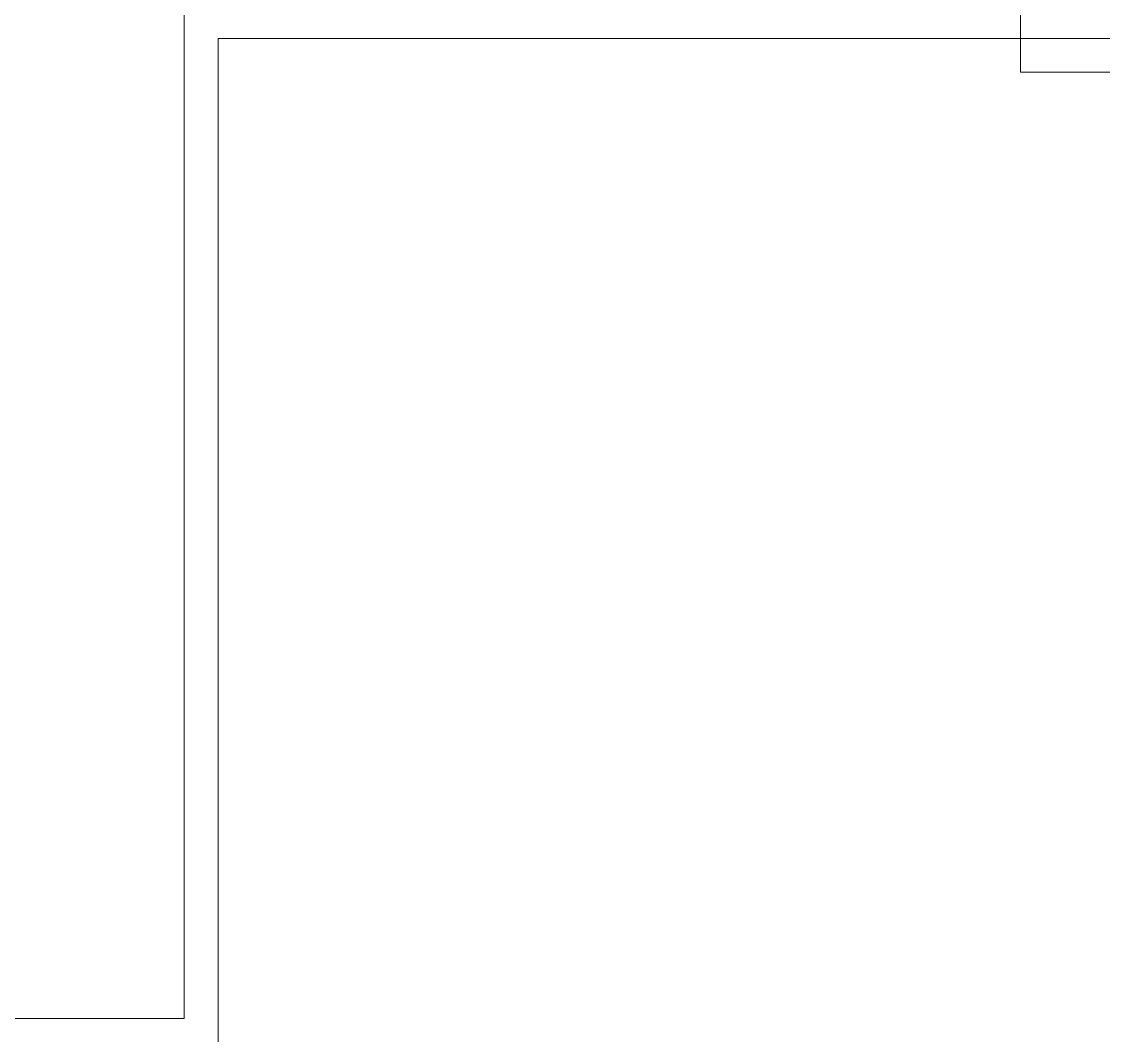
# Model space of a CAD drawing. Extents: x -2749 to 23780, y -1311 to 8245.
# Drawn here: x 9297.9 to 9361.9, y 2744 to 2804 of the extents above; entities that cross this region are included whole.
import ezdxf

# ---------------------------------------------------------------- set-up
doc = ezdxf.new("R2010")
doc.units = 0
doc.header["$MEASUREMENT"] = 0
doc.layers.get('0').update_dxf_attribs({"color": 9, "lineweight": 9})
for name, color, linetype, lineweight in [('01', 9, 'Continuous', 9), ('06D', 9, 'Continuous', 9), ('14', 9, 'Continuous', 9), ('35', 9, 'Continuous', 9)]:
    doc.layers.add(name, color=color, linetype=linetype, lineweight=lineweight)

# ---------------------------------------------------------------- blocks, each defined once
blk = doc.blocks.new('p-kolon_80x80')
blk.add_lwpolyline([(-40, -40), (40, -40), (40, 40), (-40, 40)], close=True)
blk = doc.blocks.new('fsdfsfsfsfd')
at = {"layer": '06D', "elevation": 0}
blk.add_lwpolyline([(52591.75, -74474.977), (52589.75, -74474.977), (52589.75, -74595.977), (52591.75, -74595.977)], dxfattribs=at)
blk = doc.blocks.new('1.KAT PLANI')
at = {"layer": '14'}
blk.add_lwpolyline([(9103, 2819.3), (9103, 2803), (9225.5, 2803), (9225.5, 2743), (9309.5, 2743), (9309.5, 2803), (9357, 2803), (9357, 2819.3)], dxfattribs=at)
at = {"rotation": 90}
blk.add_blockref('fsdfsfsfsfd', (-65117.977, -49788.75), dxfattribs=at)
at = {"layer": '01'}
blk.add_blockref('p-kolon_80x80', (9267.5, 2785), dxfattribs=at)

msp = doc.modelspace()

# ---------------------------------------------------------------- linework, layer by layer
at = {"layer": '35'}
msp.add_lwpolyline([(9235.5, 2743), (9235.5, 2447), (9309.5, 2447), (9309.5, 2363), (9925.5, 2363), (9925.5, 2447), (9990.5, 2447), (9990.5, 2743), (9925.5, 2743), (9925.5, 2803), (9309.5, 2803), (9309.5, 2743)], close=True, dxfattribs=at)

# ---------------------------------------------------------------- block references
at = {"layer": '06D'}
msp.add_blockref('1.KAT PLANI', (0, 0), dxfattribs=at)

doc.saveas('drawing.dxf')
